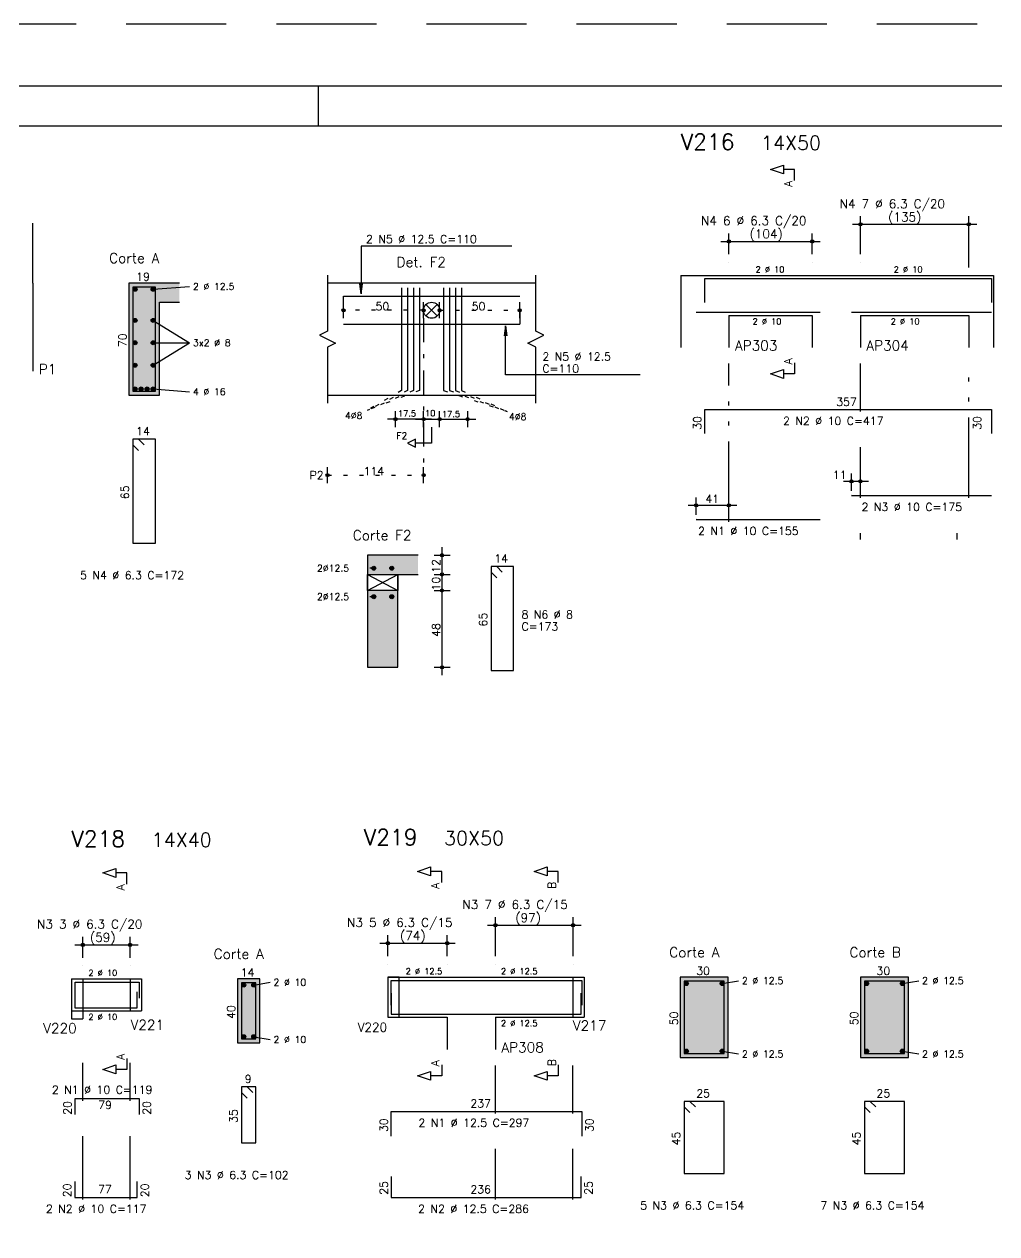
# Model space of a CAD drawing. Extents: x -1.9 to 86, y -1.2 to 61.3.
# Drawn here: x 39.75 to 64.04, y 31.08 to 61.31 of the extents above; entities that cross this region are included whole.
import ezdxf

# ---------------------------------------------------------------- set-up
doc = ezdxf.new("R2010")
doc.units = 0
doc.header["$MEASUREMENT"] = 0
for name, pattern in [('ESTILO_TQS_0002', [0.4, 0.1, -0.3]), ('ESTILO_TQS_0003', [1.25, 0.6, -0.3, 0.05, -0.3]), ('ESTILO_TQS_0004', [3.3, 2, -0.4, 0.05, -0.4, 0.05, -0.4]), ('HIDDEN', [0.375, 0.25, -0.125])]:
    doc.linetypes.add(name, pattern=pattern)
doc.layers.get('0').update_dxf_attribs({"linetype": 'CONTINUOUS'})
doc.layers.get('Defpoints').update_dxf_attribs({"linetype": 'CONTINUOUS'})
for name, color, linetype in [('ARQ_FOLHA', 7, 'CONTINUOUS'), ('PENA_01', 1, 'CONTINUOUS'), ('PENA_02', 2, 'CONTINUOUS'), ('PENA_03', 3, 'CONTINUOUS'), ('PENA_04', 4, 'CONTINUOUS'), ('PENA_05', 5, 'CONTINUOUS'), ('PENA_06', 6, 'CONTINUOUS'), ('PENA_10', 253, 'CONTINUOUS')]:
    doc.layers.add(name, color=color, linetype=linetype)
doc.styles.get("Standard").update_dxf_attribs({"font": 'ROMANS.SHX'})

# ---------------------------------------------------------------- blocks, each defined once
blk = doc.blocks.new('FOLHA A1 - 841 X 594')
at = {"layer": 'ARQ_FOLHA', "color": 1}
blk.add_line((-370, 584), (-370, 594), dxfattribs=at)
for points in [[(-841, 0), (0, 0), (0, 594), (-841, 594)], [(-816, 10), (-10, 10), (-10, 584), (-816, 584)]]:
    blk.add_lwpolyline(points, close=True, dxfattribs=at)
at = {"layer": 'Defpoints', "color": 8, "linetype": 'HIDDEN', "ltscale": 100}
blk.add_lwpolyline([(-860.5, 609.5), (-860.5, -15.5), (19.5, -15.5), (19.5, 609.5)], close=True, dxfattribs=at)
blk = doc.blocks.new('*U23')
blk.add_blockref('FOLHA A1 - 841 X 594', (0, 0))

msp = doc.modelspace()

# ---------------------------------------------------------------- linework, layer by layer
at = {"layer": 'PENA_01', "linetype": 'Continuous'}
for p, q in [((60.435, 56.305), (63.543, 56.305)), ((60.635, 55.558), (60.635, 56.505)), ((63.343, 55.228), (63.343, 56.505)), ((57.353, 55.558), (57.353, 56.078)), ((59.433, 55.558), (59.433, 56.078)), ((57.153, 55.878), (59.633, 55.878)), ((42.973, 54.682), (43.883, 54.752)), ((42.973, 53.904), (43.883, 53.345)), ((42.973, 52.785), (43.883, 53.345)), ((42.973, 53.345), (43.883, 53.345)), ((42.973, 52.192), (43.883, 52.122)), ((60.835, 49.883), (60.215, 49.883)), ((57.553, 49.283), (56.333, 49.283)), ((51.52, 38.022), (51.52, 38.991)), ((53.46, 38.022), (53.46, 38.991)), ((51.32, 38.791), (53.66, 38.791)), ((41.217, 37.982), (41.217, 38.502)), ((42.397, 37.982), (42.397, 38.502)), ((48.838, 38.022), (48.838, 38.542)), ((50.318, 38.022), (50.318, 38.542)), ((41.017, 38.302), (42.597, 38.302)), ((48.638, 38.342), (50.518, 38.342)), ((53.458, 37.492), (53.458, 36.492)), ((53.458, 37.492), (53.738, 37.492)), ((40.933, 37.452), (41.217, 37.452)), ((41.217, 37.452), (41.217, 36.652)), ((42.399, 37.452), (42.399, 36.652)), ((42.399, 37.452), (42.679, 37.452)), ((45.484, 37.297), (45.894, 37.367)), ((57.183, 37.337), (57.593, 37.407)), ((61.683, 37.337), (62.093, 37.407)), ((40.933, 36.652), (41.217, 36.652)), ((42.399, 36.652), (42.679, 36.652)), ((53.458, 36.492), (53.738, 36.492)), ((45.484, 36.007), (45.894, 35.937)), ((57.183, 35.647), (57.593, 35.577)), ((61.683, 35.647), (62.093, 35.577))]:
    msp.add_line(p, q, dxfattribs=at)
at = {"layer": 'PENA_01', "linetype": 'ESTILO_TQS_0003'}
for p, q in [((47.728, 54.157), (47.728, 54.507)), ((52.128, 54.157), (52.128, 53.807)), ((49.728, 53.957), (49.728, 50.037))]:
    msp.add_line(p, q, dxfattribs=at)
at = {"layer": 'PENA_01', "linetype": 'ESTILO_TQS_0002'}
for p, q in [((49.728, 54.157), (47.728, 54.157)), ((50.128, 54.157), (52.128, 54.157)), ((49.628, 52.153), (48.315, 51.654)), ((49.478, 52.153), (48.315, 51.654)), ((49.328, 52.153), (48.315, 51.654)), ((49.178, 52.153), (48.315, 51.654)), ((50.228, 52.153), (51.817, 51.627)), ((50.378, 52.153), (51.817, 51.627)), ((50.528, 52.153), (51.817, 51.627)), ((50.678, 52.153), (51.817, 51.627)), ((47.328, 50.037), (49.728, 50.037)), ((48.484, 47.713), (48.128, 47.713)), ((48.484, 47.001), (48.128, 47.001))]:
    msp.add_line(p, q, dxfattribs=at)
at = {"layer": 'PENA_01', "linetype": 'ESTILO_TQS_0004'}
for p, q in [((57.353, 48.875), (57.353, 52.828)), ((60.635, 51.625), (60.635, 52.828)), ((63.343, 49.475), (63.343, 52.828)), ((60.635, 49.475), (60.635, 50.741)), ((60.635, 48.428), (60.635, 48.591)), ((63.053, 48.428), (63.053, 48.591)), ((41.217, 34.409), (41.217, 35.352)), ((42.399, 34.409), (42.399, 35.352)), ((51.52, 34.089), (51.52, 35.292)), ((53.458, 34.089), (53.458, 35.292)), ((41.217, 31.939), (41.217, 33.525)), ((42.399, 31.939), (42.399, 33.525)), ((51.52, 31.939), (51.52, 33.205)), ((53.458, 31.939), (53.458, 33.205))]:
    msp.add_line(p, q, dxfattribs=at)
at = {"layer": 'PENA_01', "linetype": 'Continuous'}
msp.add_lwpolyline([(48.838, 37.492), (48.838, 36.492), (49.118, 36.492), (49.118, 37.492), (48.838, 37.492)], dxfattribs=at)
at = {"layer": 'PENA_02', "linetype": 'Continuous'}
for centre, radius in [((60.635, 56.305), 0.0416), ((60.635, 56.305), 0.0208), ((63.343, 56.305), 0.0416), ((63.343, 56.305), 0.0208), ((57.353, 55.878), 0.0416), ((59.433, 55.878), 0.0416), ((57.353, 55.878), 0.0208), ((59.433, 55.878), 0.0208), ((60.415, 49.883), 0.04), ((60.415, 49.883), 0.02), ((60.635, 49.883), 0.04), ((60.635, 49.883), 0.02), ((56.533, 49.283), 0.04), ((56.533, 49.283), 0.02), ((57.353, 49.283), 0.04), ((57.353, 49.283), 0.02), ((51.52, 38.791), 0.0416), ((51.52, 38.791), 0.0208), ((53.46, 38.791), 0.0416), ((53.46, 38.791), 0.0208), ((48.838, 38.342), 0.0416), ((50.318, 38.342), 0.0416), ((41.217, 38.302), 0.0416), ((41.217, 38.302), 0.0208), ((42.397, 38.302), 0.0416), ((42.397, 38.302), 0.0208), ((48.838, 38.342), 0.0208), ((50.318, 38.342), 0.0208)]:
    msp.add_circle(centre, radius, dxfattribs=at)
at = {"layer": 'PENA_03', "linetype": 'Continuous'}
for p, q in [((39.968, 54.837), (39.968, 56.337)), ((57.353, 55.358), (57.353, 55.358)), ((59.433, 55.358), (59.433, 55.358)), ((60.635, 55.358), (60.635, 55.358)), ((47.328, 55.037), (47.328, 53.637)), ((52.528, 53.637), (52.528, 55.037)), ((56.153, 55.028), (56.153, 54.028)), ((56.153, 55.028), (57.353, 55.028)), ((57.353, 55.028), (59.435, 55.028)), ((59.435, 55.028), (60.635, 55.028)), ((60.635, 55.028), (62.763, 55.028)), ((62.763, 55.028), (63.963, 55.028)), ((63.343, 55.028), (63.343, 55.028)), ((63.963, 55.028), (63.963, 54.028)), ((39.968, 54.837), (39.968, 53.437)), ((43.628, 54.837), (42.368, 54.837)), ((42.368, 54.837), (42.368, 52.037)), ((52.528, 54.837), (47.328, 54.837)), ((49.178, 54.721), (49.178, 52.153)), ((49.328, 54.721), (49.328, 52.153)), ((49.478, 54.721), (49.478, 52.153)), ((49.628, 54.721), (49.628, 52.153)), ((50.228, 54.721), (50.228, 52.153)), ((50.378, 54.721), (50.378, 52.153)), ((50.528, 54.721), (50.528, 52.153)), ((50.678, 54.721), (50.678, 52.153)), ((43.128, 52.037), (43.128, 54.357)), ((43.128, 54.357), (43.628, 54.357)), ((47.728, 53.957), (47.728, 54.357)), ((49.728, 53.957), (49.728, 54.357)), ((49.787, 54.298), (50.069, 54.015)), ((49.787, 54.015), (50.069, 54.298)), ((50.128, 53.957), (50.128, 54.357)), ((52.128, 53.957), (52.128, 54.357)), ((56.153, 54.028), (56.153, 53.228)), ((57.353, 54.028), (59.435, 54.028)), ((57.353, 54.028), (57.353, 53.228)), ((59.435, 54.028), (59.435, 53.228)), ((60.635, 54.028), (63.343, 54.028)), ((60.635, 54.028), (60.635, 53.228)), ((63.343, 54.028), (63.343, 53.228)), ((63.963, 54.028), (63.963, 53.228)), ((47.328, 53.637), (47.128, 53.537)), ((47.128, 53.537), (47.528, 53.337)), ((52.328, 53.337), (52.728, 53.537)), ((52.728, 53.537), (52.528, 53.637)), ((39.968, 53.437), (39.968, 52.637)), ((47.528, 53.337), (47.328, 53.237)), ((47.328, 53.237), (47.328, 51.837)), ((52.528, 53.237), (52.328, 53.337)), ((52.528, 51.837), (52.528, 53.237)), ((42.368, 52.037), (43.128, 52.037)), ((47.328, 52.037), (52.528, 52.037)), ((49.928, 51.437), (48.828, 51.437)), ((49.028, 51.237), (49.028, 51.637)), ((49.528, 51.437), (50.328, 51.437)), ((49.728, 51.237), (49.728, 51.637)), ((49.728, 51.237), (49.728, 51.637)), ((49.928, 51.437), (51.028, 51.437)), ((50.128, 51.237), (50.128, 51.637)), ((50.128, 51.237), (50.128, 51.637)), ((50.828, 51.237), (50.828, 51.637)), ((49.928, 51.237), (49.928, 50.837)), ((49.528, 50.937), (49.328, 50.837)), ((49.328, 50.837), (49.528, 50.737)), ((49.528, 50.837), (49.528, 50.937)), ((49.928, 50.837), (49.528, 50.837)), ((49.528, 50.737), (49.528, 50.837)), ((47.328, 49.837), (47.328, 50.237)), ((49.728, 49.837), (49.728, 50.237)), ((60.415, 49.643), (60.415, 50.083)), ((60.635, 49.643), (60.635, 50.083)), ((56.533, 49.043), (56.533, 49.483)), ((57.353, 49.043), (57.353, 49.483)), ((60.415, 49.543), (60.415, 49.543)), ((60.635, 49.543), (60.635, 49.543)), ((56.533, 48.943), (56.533, 48.943)), ((57.353, 48.943), (57.353, 48.943)), ((50.188, 45.037), (50.188, 48.237)), ((48.708, 48.037), (48.328, 48.037)), ((48.328, 48.037), (48.328, 45.237)), ((49.588, 48.037), (48.708, 48.037)), ((49.988, 48.037), (50.388, 48.037)), ((48.328, 47.557), (49.088, 47.557)), ((48.328, 47.157), (48.328, 47.557)), ((48.328, 47.157), (49.088, 47.557)), ((48.328, 47.557), (49.088, 47.157)), ((49.088, 45.237), (49.088, 47.557)), ((49.088, 47.557), (49.588, 47.557)), ((49.088, 47.557), (49.088, 47.157)), ((49.988, 47.557), (50.388, 47.557)), ((49.088, 47.157), (48.328, 47.157)), ((49.988, 47.157), (50.388, 47.157)), ((48.328, 45.237), (48.708, 45.237)), ((48.708, 45.237), (49.088, 45.237)), ((49.988, 45.237), (50.388, 45.237)), ((41.217, 37.782), (41.217, 37.782)), ((42.397, 37.782), (42.397, 37.782)), ((48.838, 37.822), (48.838, 37.822)), ((50.318, 37.822), (50.318, 37.822)), ((51.52, 37.822), (51.52, 37.822)), ((53.46, 37.822), (53.46, 37.822)), ((48.838, 37.492), (48.838, 36.492)), ((48.838, 37.492), (50.32, 37.492)), ((50.32, 37.492), (51.52, 37.492)), ((51.52, 37.492), (53.458, 37.492)), ((53.458, 37.492), (53.458, 36.492)), ((53.458, 37.492), (53.458, 36.492)), ((53.458, 37.492), (53.738, 37.492)), ((53.738, 37.492), (53.738, 36.492)), ((53.738, 37.492), (53.738, 36.492)), ((57.338, 37.492), (56.138, 37.492)), ((56.138, 37.492), (56.138, 35.492)), ((57.338, 35.492), (57.338, 37.492)), ((61.838, 37.492), (60.638, 37.492)), ((60.638, 37.492), (60.638, 35.492)), ((61.838, 35.492), (61.838, 37.492)), ((40.933, 37.452), (40.933, 36.652)), ((40.933, 37.452), (40.933, 36.452)), ((40.933, 37.452), (40.933, 36.652)), ((40.933, 37.452), (41.217, 37.452)), ((41.217, 37.452), (42.399, 37.452)), ((41.217, 37.452), (41.217, 36.452)), ((42.399, 37.452), (42.399, 36.652)), ((42.399, 37.452), (42.399, 36.652)), ((42.399, 37.452), (42.679, 37.452)), ((42.679, 37.452), (42.679, 36.652)), ((42.679, 37.452), (42.679, 36.652)), ((45.639, 37.452), (45.079, 37.452)), ((45.079, 37.452), (45.079, 35.852)), ((45.639, 35.852), (45.639, 37.452)), ((41.217, 36.652), (42.399, 36.652)), ((42.399, 36.652), (42.679, 36.652)), ((40.933, 36.452), (41.217, 36.452)), ((48.838, 36.492), (50.32, 36.492)), ((50.32, 36.492), (50.32, 35.692)), ((51.52, 36.492), (53.458, 36.492)), ((51.52, 36.492), (51.52, 35.692)), ((53.458, 36.492), (53.738, 36.492)), ((45.079, 35.852), (45.639, 35.852)), ((56.138, 35.492), (57.338, 35.492)), ((60.638, 35.492), (61.838, 35.492))]:
    msp.add_line(p, q, dxfattribs=at)
for points in [[(58.994, 57.398), (58.994, 57.675), (58.717, 57.675), (58.717, 57.564), (58.394, 57.675), (58.717, 57.786), (58.717, 57.675)], [(51.93, 55.763), (48.167, 55.763), (48.167, 54.569), (48.135, 54.817), (48.167, 54.569), (48.2, 54.817)], [(55.135, 52.548), (51.775, 52.548), (51.775, 53.768), (51.808, 53.52), (51.775, 53.768), (51.742, 53.52)], [(58.994, 52.843), (58.994, 52.566), (58.717, 52.566), (58.717, 52.455), (58.394, 52.566), (58.717, 52.677), (58.717, 52.566)], [(42.319, 39.822), (42.319, 40.099), (42.042, 40.099), (42.042, 39.988), (41.719, 40.099), (42.042, 40.209), (42.042, 40.099)], [(50.179, 39.862), (50.179, 40.139), (49.902, 40.139), (49.902, 40.028), (49.579, 40.139), (49.902, 40.249), (49.902, 40.139)], [(53.089, 39.862), (53.089, 40.139), (52.812, 40.139), (52.812, 40.028), (52.489, 40.139), (52.812, 40.249), (52.812, 40.139)], [(42.319, 35.467), (42.319, 35.19), (42.042, 35.19), (42.042, 35.079), (41.719, 35.19), (42.042, 35.301), (42.042, 35.19)], [(50.179, 35.307), (50.179, 35.03), (49.902, 35.03), (49.902, 34.919), (49.579, 35.03), (49.902, 35.141), (49.902, 35.03)], [(53.089, 35.307), (53.089, 35.03), (52.812, 35.03), (52.812, 34.919), (52.489, 35.03), (52.812, 35.141), (52.812, 35.03)]]:
    msp.add_lwpolyline(points, dxfattribs=at)
for centre, radius in [((42.523, 54.682), 0.05), ((42.973, 54.682), 0.05), ((47.728, 54.157), 0.04), ((47.728, 54.157), 0.02), ((49.728, 54.157), 0.04), ((49.728, 54.157), 0.02), ((49.928, 54.157), 0.2), ((50.128, 54.157), 0.04), ((50.128, 54.157), 0.02), ((52.128, 54.157), 0.04), ((52.128, 54.157), 0.02), ((42.523, 53.904), 0.05), ((42.973, 53.904), 0.05), ((42.523, 53.345), 0.05), ((42.973, 53.345), 0.05), ((42.523, 52.785), 0.05), ((42.973, 52.785), 0.05), ((42.523, 52.192), 0.05), ((42.673, 52.192), 0.05), ((42.823, 52.192), 0.05), ((42.973, 52.192), 0.05), ((49.028, 51.437), 0.04), ((49.028, 51.437), 0.02), ((49.728, 51.437), 0.04), ((49.728, 51.437), 0.04), ((49.728, 51.437), 0.02), ((49.728, 51.437), 0.02), ((50.128, 51.437), 0.04), ((50.128, 51.437), 0.04), ((50.128, 51.437), 0.02), ((50.128, 51.437), 0.02), ((50.828, 51.437), 0.04), ((50.828, 51.437), 0.02), ((47.328, 50.037), 0.04), ((47.328, 50.037), 0.02), ((49.728, 50.037), 0.04), ((49.728, 50.037), 0.02), ((50.188, 48.037), 0.04), ((50.188, 48.037), 0.02), ((48.484, 47.713), 0.05), ((48.932, 47.713), 0.05), ((50.188, 47.557), 0.04), ((50.188, 47.557), 0.02), ((50.188, 47.157), 0.04), ((50.188, 47.157), 0.02), ((48.484, 47.001), 0.05), ((48.932, 47.001), 0.05), ((50.188, 45.237), 0.04), ((50.188, 45.237), 0.02), ((45.234, 37.297), 0.05), ((45.484, 37.297), 0.05), ((56.293, 37.337), 0.05), ((57.183, 37.337), 0.05), ((60.793, 37.337), 0.05), ((61.683, 37.337), 0.05), ((45.234, 36.007), 0.05), ((45.484, 36.007), 0.05), ((56.293, 35.647), 0.05), ((57.183, 35.647), 0.05), ((60.793, 35.647), 0.05), ((61.683, 35.647), 0.05)]:
    msp.add_circle(centre, radius, dxfattribs=at)
for points in [[(42.573, 54.682), (42.498, 54.725), (42.476, 54.699)], [(42.573, 54.682), (42.532, 54.731), (42.498, 54.725)], [(42.573, 54.682), (42.561, 54.714), (42.532, 54.731)], [(43.023, 54.682), (42.948, 54.725), (42.926, 54.699)], [(43.023, 54.682), (42.982, 54.731), (42.948, 54.725)], [(43.023, 54.682), (43.011, 54.714), (42.982, 54.731)], [(42.573, 54.682), (42.476, 54.699), (42.476, 54.665)], [(42.573, 54.682), (42.476, 54.665), (42.498, 54.638)], [(42.573, 54.682), (42.498, 54.638), (42.532, 54.633)], [(42.573, 54.682), (42.532, 54.633), (42.561, 54.65)], [(42.573, 54.682), (42.561, 54.65), (42.573, 54.682)], [(43.023, 54.682), (42.926, 54.699), (42.926, 54.665)], [(43.023, 54.682), (42.926, 54.665), (42.948, 54.638)], [(43.023, 54.682), (42.948, 54.638), (42.982, 54.633)], [(43.023, 54.682), (42.982, 54.633), (43.011, 54.65)], [(43.023, 54.682), (43.011, 54.65), (43.023, 54.682)], [(42.573, 53.904), (42.498, 53.947), (42.476, 53.921)], [(42.573, 53.904), (42.476, 53.921), (42.476, 53.887)], [(42.573, 53.904), (42.476, 53.887), (42.498, 53.861)], [(42.573, 53.904), (42.532, 53.953), (42.498, 53.947)], [(42.573, 53.904), (42.498, 53.861), (42.532, 53.855)], [(42.573, 53.904), (42.561, 53.936), (42.532, 53.953)], [(42.573, 53.904), (42.532, 53.855), (42.561, 53.872)], [(42.573, 53.904), (42.561, 53.872), (42.573, 53.904)], [(43.023, 53.904), (42.948, 53.947), (42.926, 53.921)], [(43.023, 53.904), (42.926, 53.921), (42.926, 53.887)], [(43.023, 53.904), (42.926, 53.887), (42.948, 53.861)], [(43.023, 53.904), (42.982, 53.953), (42.948, 53.947)], [(43.023, 53.904), (42.948, 53.861), (42.982, 53.855)], [(43.023, 53.904), (43.011, 53.936), (42.982, 53.953)], [(43.023, 53.904), (42.982, 53.855), (43.011, 53.872)], [(43.023, 53.904), (43.011, 53.872), (43.023, 53.904)], [(42.573, 53.345), (42.498, 53.388), (42.476, 53.362)], [(42.573, 53.345), (42.476, 53.362), (42.476, 53.328)], [(42.573, 53.345), (42.476, 53.328), (42.498, 53.301)], [(42.573, 53.345), (42.532, 53.394), (42.498, 53.388)], [(42.573, 53.345), (42.498, 53.301), (42.532, 53.296)], [(42.573, 53.345), (42.561, 53.377), (42.532, 53.394)], [(42.573, 53.345), (42.532, 53.296), (42.561, 53.313)], [(42.573, 53.345), (42.561, 53.313), (42.573, 53.345)], [(43.023, 53.345), (42.948, 53.388), (42.926, 53.362)], [(43.023, 53.345), (42.926, 53.362), (42.926, 53.328)], [(43.023, 53.345), (42.926, 53.328), (42.948, 53.301)], [(43.023, 53.345), (42.982, 53.394), (42.948, 53.388)], [(43.023, 53.345), (42.948, 53.301), (42.982, 53.296)], [(43.023, 53.345), (43.011, 53.377), (42.982, 53.394)], [(43.023, 53.345), (42.982, 53.296), (43.011, 53.313)], [(43.023, 53.345), (43.011, 53.313), (43.023, 53.345)], [(42.573, 52.785), (42.498, 52.829), (42.476, 52.802)], [(42.573, 52.785), (42.476, 52.802), (42.476, 52.768)], [(42.573, 52.785), (42.476, 52.768), (42.498, 52.742)], [(42.573, 52.785), (42.532, 52.835), (42.498, 52.829)], [(42.573, 52.785), (42.498, 52.742), (42.532, 52.736)], [(42.573, 52.785), (42.561, 52.818), (42.532, 52.835)], [(42.573, 52.785), (42.532, 52.736), (42.561, 52.753)], [(42.573, 52.785), (42.561, 52.753), (42.573, 52.785)], [(43.023, 52.785), (42.948, 52.829), (42.926, 52.802)], [(43.023, 52.785), (42.926, 52.802), (42.926, 52.768)], [(43.023, 52.785), (42.926, 52.768), (42.948, 52.742)], [(43.023, 52.785), (42.982, 52.835), (42.948, 52.829)], [(43.023, 52.785), (42.948, 52.742), (42.982, 52.736)], [(43.023, 52.785), (43.011, 52.818), (42.982, 52.835)], [(43.023, 52.785), (42.982, 52.736), (43.011, 52.753)], [(43.023, 52.785), (43.011, 52.753), (43.023, 52.785)], [(42.573, 52.192), (42.498, 52.235), (42.476, 52.209)], [(42.573, 52.192), (42.476, 52.209), (42.476, 52.175)], [(42.573, 52.192), (42.476, 52.175), (42.498, 52.148)], [(42.573, 52.192), (42.532, 52.241), (42.498, 52.235)], [(42.573, 52.192), (42.498, 52.148), (42.532, 52.143)], [(42.573, 52.192), (42.561, 52.224), (42.532, 52.241)], [(42.573, 52.192), (42.532, 52.143), (42.561, 52.16)], [(42.573, 52.192), (42.561, 52.16), (42.573, 52.192)], [(42.723, 52.192), (42.648, 52.235), (42.626, 52.209)], [(42.723, 52.192), (42.626, 52.209), (42.626, 52.175)], [(42.723, 52.192), (42.626, 52.175), (42.648, 52.148)], [(42.723, 52.192), (42.682, 52.241), (42.648, 52.235)], [(42.723, 52.192), (42.648, 52.148), (42.682, 52.143)], [(42.723, 52.192), (42.711, 52.224), (42.682, 52.241)], [(42.723, 52.192), (42.682, 52.143), (42.711, 52.16)], [(42.723, 52.192), (42.711, 52.16), (42.723, 52.192)], [(42.873, 52.192), (42.798, 52.235), (42.776, 52.209)], [(42.873, 52.192), (42.776, 52.209), (42.776, 52.175)], [(42.873, 52.192), (42.776, 52.175), (42.798, 52.148)], [(42.873, 52.192), (42.832, 52.241), (42.798, 52.235)], [(42.873, 52.192), (42.798, 52.148), (42.832, 52.143)], [(42.873, 52.192), (42.861, 52.224), (42.832, 52.241)], [(42.873, 52.192), (42.832, 52.143), (42.861, 52.16)], [(42.873, 52.192), (42.861, 52.16), (42.873, 52.192)], [(43.023, 52.192), (42.948, 52.235), (42.926, 52.209)], [(43.023, 52.192), (42.926, 52.209), (42.926, 52.175)], [(43.023, 52.192), (42.926, 52.175), (42.948, 52.148)], [(43.023, 52.192), (42.982, 52.241), (42.948, 52.235)], [(43.023, 52.192), (42.948, 52.148), (42.982, 52.143)], [(43.023, 52.192), (43.011, 52.224), (42.982, 52.241)], [(43.023, 52.192), (42.982, 52.143), (43.011, 52.16)], [(43.023, 52.192), (43.011, 52.16), (43.023, 52.192)], [(48.534, 47.713), (48.459, 47.756), (48.437, 47.73)], [(48.534, 47.713), (48.493, 47.762), (48.459, 47.756)], [(48.534, 47.713), (48.522, 47.745), (48.493, 47.762)], [(48.982, 47.713), (48.907, 47.756), (48.885, 47.73)], [(48.982, 47.713), (48.941, 47.762), (48.907, 47.756)], [(48.982, 47.713), (48.97, 47.745), (48.941, 47.762)], [(48.534, 47.713), (48.437, 47.73), (48.437, 47.696)], [(48.534, 47.713), (48.437, 47.696), (48.459, 47.669)], [(48.534, 47.713), (48.459, 47.669), (48.493, 47.664)], [(48.534, 47.713), (48.493, 47.664), (48.522, 47.681)], [(48.534, 47.713), (48.522, 47.681), (48.534, 47.713)], [(48.982, 47.713), (48.885, 47.73), (48.885, 47.696)], [(48.982, 47.713), (48.885, 47.696), (48.907, 47.669)], [(48.982, 47.713), (48.907, 47.669), (48.941, 47.664)], [(48.982, 47.713), (48.941, 47.664), (48.97, 47.681)], [(48.982, 47.713), (48.97, 47.681), (48.982, 47.713)], [(48.534, 47.001), (48.459, 47.044), (48.437, 47.018)], [(48.534, 47.001), (48.437, 47.018), (48.437, 46.984)], [(48.534, 47.001), (48.437, 46.984), (48.459, 46.957)], [(48.534, 47.001), (48.493, 47.05), (48.459, 47.044)], [(48.534, 47.001), (48.459, 46.957), (48.493, 46.952)], [(48.534, 47.001), (48.522, 47.033), (48.493, 47.05)], [(48.534, 47.001), (48.493, 46.952), (48.522, 46.969)], [(48.534, 47.001), (48.522, 46.969), (48.534, 47.001)], [(48.982, 47.001), (48.907, 47.044), (48.885, 47.018)], [(48.982, 47.001), (48.885, 47.018), (48.885, 46.984)], [(48.982, 47.001), (48.885, 46.984), (48.907, 46.957)], [(48.982, 47.001), (48.941, 47.05), (48.907, 47.044)], [(48.982, 47.001), (48.907, 46.957), (48.941, 46.952)], [(48.982, 47.001), (48.97, 47.033), (48.941, 47.05)], [(48.982, 47.001), (48.941, 46.952), (48.97, 46.969)], [(48.982, 47.001), (48.97, 46.969), (48.982, 47.001)], [(45.284, 37.297), (45.209, 37.34), (45.187, 37.314)], [(45.284, 37.297), (45.187, 37.314), (45.187, 37.28)], [(45.284, 37.297), (45.187, 37.28), (45.209, 37.253)], [(45.284, 37.297), (45.242, 37.346), (45.209, 37.34)], [(45.284, 37.297), (45.209, 37.253), (45.242, 37.248)], [(45.284, 37.297), (45.272, 37.329), (45.242, 37.346)], [(45.284, 37.297), (45.242, 37.248), (45.272, 37.265)], [(45.284, 37.297), (45.272, 37.265), (45.284, 37.297)], [(45.534, 37.297), (45.459, 37.34), (45.437, 37.314)], [(45.534, 37.297), (45.437, 37.314), (45.437, 37.28)], [(45.534, 37.297), (45.437, 37.28), (45.459, 37.253)], [(45.534, 37.297), (45.492, 37.346), (45.459, 37.34)], [(45.534, 37.297), (45.459, 37.253), (45.492, 37.248)], [(45.534, 37.297), (45.522, 37.329), (45.492, 37.346)], [(45.534, 37.297), (45.492, 37.248), (45.522, 37.265)], [(45.534, 37.297), (45.522, 37.265), (45.534, 37.297)], [(56.343, 37.337), (56.268, 37.38), (56.246, 37.354)], [(56.343, 37.337), (56.246, 37.354), (56.246, 37.32)], [(56.343, 37.337), (56.246, 37.32), (56.268, 37.293)], [(56.343, 37.337), (56.302, 37.386), (56.268, 37.38)], [(56.343, 37.337), (56.268, 37.293), (56.302, 37.288)], [(56.343, 37.337), (56.331, 37.369), (56.302, 37.386)], [(56.343, 37.337), (56.302, 37.288), (56.331, 37.305)], [(56.343, 37.337), (56.331, 37.305), (56.343, 37.337)], [(57.233, 37.337), (57.158, 37.38), (57.136, 37.354)], [(57.233, 37.337), (57.136, 37.354), (57.136, 37.32)], [(57.233, 37.337), (57.136, 37.32), (57.158, 37.293)], [(57.233, 37.337), (57.192, 37.386), (57.158, 37.38)], [(57.233, 37.337), (57.158, 37.293), (57.192, 37.288)], [(57.233, 37.337), (57.221, 37.369), (57.192, 37.386)], [(57.233, 37.337), (57.192, 37.288), (57.221, 37.305)], [(57.233, 37.337), (57.221, 37.305), (57.233, 37.337)], [(60.843, 37.337), (60.768, 37.38), (60.746, 37.354)], [(60.843, 37.337), (60.746, 37.354), (60.746, 37.32)], [(60.843, 37.337), (60.746, 37.32), (60.768, 37.293)], [(60.843, 37.337), (60.802, 37.386), (60.768, 37.38)], [(60.843, 37.337), (60.768, 37.293), (60.802, 37.288)], [(60.843, 37.337), (60.831, 37.369), (60.802, 37.386)], [(60.843, 37.337), (60.802, 37.288), (60.831, 37.305)], [(60.843, 37.337), (60.831, 37.305), (60.843, 37.337)], [(61.733, 37.337), (61.658, 37.38), (61.636, 37.354)], [(61.733, 37.337), (61.636, 37.354), (61.636, 37.32)], [(61.733, 37.337), (61.636, 37.32), (61.658, 37.293)], [(61.733, 37.337), (61.692, 37.386), (61.658, 37.38)], [(61.733, 37.337), (61.658, 37.293), (61.692, 37.288)], [(61.733, 37.337), (61.721, 37.369), (61.692, 37.386)], [(61.733, 37.337), (61.692, 37.288), (61.721, 37.305)], [(61.733, 37.337), (61.721, 37.305), (61.733, 37.337)], [(45.284, 36.007), (45.209, 36.05), (45.187, 36.024)], [(45.284, 36.007), (45.187, 36.024), (45.187, 35.99)], [(45.284, 36.007), (45.187, 35.99), (45.209, 35.963)], [(45.284, 36.007), (45.242, 36.056), (45.209, 36.05)], [(45.284, 36.007), (45.209, 35.963), (45.242, 35.958)], [(45.284, 36.007), (45.272, 36.039), (45.242, 36.056)], [(45.284, 36.007), (45.242, 35.958), (45.272, 35.975)], [(45.284, 36.007), (45.272, 35.975), (45.284, 36.007)], [(45.534, 36.007), (45.459, 36.05), (45.437, 36.024)], [(45.534, 36.007), (45.437, 36.024), (45.437, 35.99)], [(45.534, 36.007), (45.437, 35.99), (45.459, 35.963)], [(45.534, 36.007), (45.492, 36.056), (45.459, 36.05)], [(45.534, 36.007), (45.459, 35.963), (45.492, 35.958)], [(45.534, 36.007), (45.522, 36.039), (45.492, 36.056)], [(45.534, 36.007), (45.492, 35.958), (45.522, 35.975)], [(45.534, 36.007), (45.522, 35.975), (45.534, 36.007)], [(56.343, 35.647), (56.268, 35.69), (56.246, 35.664)], [(56.343, 35.647), (56.246, 35.664), (56.246, 35.63)], [(56.343, 35.647), (56.302, 35.696), (56.268, 35.69)], [(56.343, 35.647), (56.331, 35.679), (56.302, 35.696)], [(57.233, 35.647), (57.158, 35.69), (57.136, 35.664)], [(57.233, 35.647), (57.136, 35.664), (57.136, 35.63)], [(57.233, 35.647), (57.192, 35.696), (57.158, 35.69)], [(57.233, 35.647), (57.221, 35.679), (57.192, 35.696)], [(60.843, 35.647), (60.768, 35.69), (60.746, 35.664)], [(60.843, 35.647), (60.746, 35.664), (60.746, 35.63)], [(60.843, 35.647), (60.802, 35.696), (60.768, 35.69)], [(60.843, 35.647), (60.831, 35.679), (60.802, 35.696)], [(61.733, 35.647), (61.658, 35.69), (61.636, 35.664)], [(61.733, 35.647), (61.636, 35.664), (61.636, 35.63)], [(61.733, 35.647), (61.692, 35.696), (61.658, 35.69)], [(61.733, 35.647), (61.721, 35.679), (61.692, 35.696)], [(56.343, 35.647), (56.246, 35.63), (56.268, 35.603)], [(56.343, 35.647), (56.268, 35.603), (56.302, 35.598)], [(56.343, 35.647), (56.302, 35.598), (56.331, 35.615)], [(56.343, 35.647), (56.331, 35.615), (56.343, 35.647)], [(57.233, 35.647), (57.136, 35.63), (57.158, 35.603)], [(57.233, 35.647), (57.158, 35.603), (57.192, 35.598)], [(57.233, 35.647), (57.192, 35.598), (57.221, 35.615)], [(57.233, 35.647), (57.221, 35.615), (57.233, 35.647)], [(60.843, 35.647), (60.746, 35.63), (60.768, 35.603)], [(60.843, 35.647), (60.768, 35.603), (60.802, 35.598)], [(60.843, 35.647), (60.802, 35.598), (60.831, 35.615)], [(60.843, 35.647), (60.831, 35.615), (60.843, 35.647)], [(61.733, 35.647), (61.636, 35.63), (61.658, 35.603)], [(61.733, 35.647), (61.658, 35.603), (61.692, 35.598)], [(61.733, 35.647), (61.692, 35.598), (61.721, 35.615)], [(61.733, 35.647), (61.721, 35.615), (61.733, 35.647)]]:
    msp.add_solid(points, dxfattribs=at)
at = {"layer": 'PENA_04', "linetype": 'Continuous'}
for p, q in [((56.753, 54.348), (56.753, 54.948)), ((56.753, 54.948), (63.913, 54.948)), ((63.913, 54.948), (63.913, 54.348)), ((56.533, 54.108), (59.633, 54.108)), ((60.415, 54.108), (63.913, 54.108)), ((41.023, 36.972), (41.023, 37.372)), ((41.023, 37.372), (42.623, 37.372)), ((42.623, 37.372), (42.623, 36.972)), ((48.92, 36.792), (48.92, 37.412)), ((48.92, 37.412), (53.68, 37.412)), ((53.68, 37.412), (53.68, 36.792)), ((41.015, 37.132), (41.015, 36.732)), ((42.575, 36.732), (42.575, 37.132)), ((48.92, 37.092), (48.92, 36.572)), ((53.66, 36.572), (53.66, 37.092)), ((41.015, 36.732), (42.575, 36.732)), ((48.92, 36.572), (53.66, 36.572))]:
    msp.add_line(p, q, dxfattribs=at)
for points in [[(42.468, 54.737), (42.468, 52.137), (43.028, 52.137), (43.028, 54.737), (42.468, 54.737)], [(45.179, 37.352), (45.179, 35.952), (45.539, 35.952), (45.539, 37.352), (45.179, 37.352)], [(56.238, 37.392), (56.238, 35.592), (57.238, 35.592), (57.238, 37.392), (56.238, 37.392)], [(60.738, 37.392), (60.738, 35.592), (61.738, 35.592), (61.738, 37.392), (60.738, 37.392)]]:
    msp.add_lwpolyline(points, dxfattribs=at)
at = {"layer": 'PENA_05', "linetype": 'Continuous'}
for p, q in [((47.728, 54.507), (52.128, 54.507)), ((47.728, 53.807), (52.128, 53.807)), ((56.753, 51.078), (56.753, 51.678)), ((56.753, 51.678), (63.913, 51.678)), ((63.913, 51.678), (63.913, 51.078)), ((42.608, 50.937), (42.468, 50.937)), ((42.468, 50.937), (42.468, 48.337)), ((43.028, 50.937), (42.468, 50.937)), ((42.468, 50.937), (42.468, 50.797)), ((42.468, 50.797), (42.608, 50.657)), ((42.748, 50.797), (42.608, 50.937)), ((43.028, 48.337), (43.028, 50.937)), ((60.415, 49.528), (63.913, 49.528)), ((56.533, 48.928), (59.633, 48.928)), ((42.468, 48.337), (43.028, 48.337)), ((51.553, 47.756), (51.413, 47.756)), ((51.413, 47.756), (51.413, 45.156)), ((51.973, 47.756), (51.413, 47.756)), ((51.413, 47.756), (51.413, 47.616)), ((51.693, 47.616), (51.553, 47.756)), ((51.973, 45.156), (51.973, 47.756)), ((51.413, 47.616), (51.553, 47.476)), ((51.413, 45.156), (51.973, 45.156)), ((41.023, 34.062), (41.023, 34.462)), ((41.023, 34.462), (42.623, 34.462)), ((42.623, 34.462), (42.623, 34.062)), ((45.319, 34.752), (45.179, 34.752)), ((45.179, 34.752), (45.179, 33.352)), ((45.539, 34.752), (45.179, 34.752)), ((45.179, 34.752), (45.179, 34.612)), ((45.179, 34.612), (45.319, 34.472)), ((45.459, 34.612), (45.319, 34.752)), ((45.539, 33.352), (45.539, 34.752)), ((56.378, 34.392), (56.238, 34.392)), ((56.238, 34.392), (56.238, 32.592)), ((57.238, 34.392), (56.238, 34.392)), ((56.238, 34.392), (56.238, 34.252)), ((56.238, 34.252), (56.378, 34.112)), ((56.518, 34.252), (56.378, 34.392)), ((57.238, 32.592), (57.238, 34.392)), ((60.878, 34.392), (60.738, 34.392)), ((60.738, 34.392), (60.738, 32.592)), ((61.738, 34.392), (60.738, 34.392)), ((60.738, 34.392), (60.738, 34.252)), ((60.738, 34.252), (60.878, 34.112)), ((61.018, 34.252), (60.878, 34.392)), ((61.738, 32.592), (61.738, 34.392)), ((48.92, 33.522), (48.92, 34.142)), ((48.92, 34.142), (53.68, 34.142)), ((53.68, 34.142), (53.68, 33.522)), ((45.179, 33.352), (45.539, 33.352)), ((41.015, 32.392), (41.015, 31.992)), ((42.575, 31.992), (42.575, 32.392)), ((48.92, 32.512), (48.92, 31.992)), ((53.66, 31.992), (53.66, 32.512)), ((56.238, 32.592), (57.238, 32.592)), ((60.738, 32.592), (61.738, 32.592)), ((41.015, 31.992), (42.575, 31.992)), ((48.92, 31.992), (53.66, 31.992))]:
    msp.add_line(p, q, dxfattribs=at)
at = {"layer": 'PENA_10', "linetype": 'Continuous'}
for points in [[(42.368, 52.037), (43.128, 52.037), (42.368, 54.837)], [(43.128, 52.037), (43.128, 54.357), (42.368, 54.837)], [(42.368, 54.837), (43.128, 54.357), (43.628, 54.837)], [(43.128, 54.357), (43.628, 54.357), (43.628, 54.837)], [(48.708, 47.557), (48.708, 48.037), (48.328, 48.037)], [(48.708, 47.557), (48.328, 48.037), (48.328, 47.557)], [(48.708, 47.557), (49.588, 47.557), (49.588, 48.037)], [(48.708, 47.557), (49.588, 48.037), (48.708, 48.037)], [(48.708, 47.557), (48.328, 47.557), (48.708, 47.557)], [(48.708, 47.557), (49.088, 47.557), (49.588, 47.557)], [(48.708, 45.237), (48.708, 47.157), (48.328, 47.157)], [(48.708, 45.237), (48.328, 47.157), (48.328, 45.237)], [(48.708, 45.237), (49.088, 45.237), (49.088, 47.157)], [(48.708, 45.237), (49.088, 47.157), (48.708, 47.157)], [(48.708, 45.237), (48.328, 45.237), (48.708, 45.237)], [(57.338, 35.492), (57.338, 37.492), (56.138, 37.492)], [(57.338, 35.492), (56.138, 37.492), (56.138, 35.492)], [(61.838, 35.492), (61.838, 37.492), (60.638, 37.492)], [(61.838, 35.492), (60.638, 37.492), (60.638, 35.492)], [(45.639, 35.852), (45.639, 37.452), (45.079, 37.452)], [(45.639, 35.852), (45.079, 37.452), (45.079, 35.852)], [(45.639, 35.852), (45.079, 35.852), (45.639, 35.852)], [(57.338, 35.492), (56.138, 35.492), (57.338, 35.492)], [(61.838, 35.492), (60.638, 35.492), (61.838, 35.492)]]:
    msp.add_solid(points, dxfattribs=at)

# ---------------------------------------------------------------- block references
at = {"xscale": 0.09999999999999938, "yscale": 0.09999999999999938, "zscale": 0.09999999999999938}
msp.add_blockref('*U23', (84.1, 0.356), dxfattribs=at)

# ---------------------------------------------------------------- texts
at = {"layer": 'PENA_01', "linetype": 'Continuous'}
for s, p in [('14X50', (58.153, 58.167)), ('30X50', (50.238, 40.792)), ('14X40', (42.933, 40.752))]:
    msp.add_text(s, height=0.35, dxfattribs=at).set_placement(p)
at = {"layer": 'PENA_02', "linetype": 'Continuous'}
for s, p in [('AP303', (57.503, 53.153)), ('AP304', (60.785, 53.153)), ('P1', (40.118, 52.562)), ('V220', (40.227, 36.095)), ('V221', (42.409, 36.177)), ('V217', (53.455, 36.161)), ('AP308', (51.67, 35.617))]:
    msp.add_text(s, height=0.25, dxfattribs=at).set_placement(p)
at = {"layer": 'PENA_03', "linetype": 'Continuous'}
for s, p in [('A', (58.934, 57.238)), ('70', (42.308, 53.237)), ('A', (58.934, 52.803)), ('30', (56.663, 51.173)), ('30', (63.653, 51.173)), ('65', (42.368, 49.437)), ('12', (50.138, 47.597)), ('10', (50.138, 47.157)), ('65', (51.313, 46.256)), ('48', (50.138, 45.997)), ('A', (42.259, 39.662)), ('A', (50.119, 39.702)), ('B', (53.029, 39.702)), ('40', (45.019, 36.452)), ('50', (56.078, 36.292)), ('50', (60.578, 36.292)), ('A', (42.259, 35.427)), ('A', (50.119, 35.267)), ('B', (53.029, 35.267)), ('20', (40.933, 34.057)), ('20', (42.913, 34.057)), ('35', (45.079, 33.852)), ('30', (48.833, 33.626)), ('30', (53.968, 33.626)), ('45', (56.138, 33.292)), ('45', (60.638, 33.292)), ('25', (48.833, 32.058)), ('25', (53.948, 32.058)), ('20', (40.925, 31.997)), ('20', (42.865, 31.997))]:
    msp.add_text(s, height=0.2, rotation=90, dxfattribs=at).set_placement(p)
for s, height, p in [('N4 7 %%c 6.3 C/20', 0.22, (60.119, 56.707)), ('N4 6 %%c 6.3 C/20', 0.22, (56.658, 56.286)), ('(135)', 0.22, (61.329, 56.377)), ('(104)', 0.22, (57.868, 55.956)), ('2 N5 %%c 12.5 C=110', 0.2, (48.288, 55.837)), ('Corte A', 0.25, (41.873, 55.337)), ('Det. F2', 0.25, (49.053, 55.237)), ('19', 0.2, (42.548, 54.897)), ('2 %%c 10', 0.15, (58.019, 55.103)), ('2 %%c 10', 0.15, (61.469, 55.103)), ('2 %%c 12.5', 0.17, (43.968, 54.667)), ('50', 0.2, (48.528, 54.157)), ('50', 0.2, (50.928, 54.157)), ('2 %%c 10', 0.15, (57.944, 53.803)), ('2 %%c 10', 0.15, (61.394, 53.803)), ('3x2 %%c 8', 0.17, (43.968, 53.26)), ('2 N5 %%c 12.5', 0.2, (52.693, 52.9)), ('C=110', 0.2, (52.693, 52.6)), ('4 %%c 16', 0.17, (43.968, 52.037)), ('357', 0.2, (60.033, 51.768)), ('4%%c8', 0.17, (47.763, 51.442)), ('17.5', 0.15, (49.09, 51.504)), ('10', 0.15, (49.765, 51.512)), ('17.5', 0.15, (50.188, 51.491)), ('4%%c8', 0.17, (51.859, 51.414)), ('2 N2 %%c 10 C=417', 0.2, (58.703, 51.293)), ('14', 0.2, (42.548, 51.037)), ('F2', 0.17, (49.045, 50.937)), ('114', 0.2, (48.228, 50.037)), ('P2', 0.2, (46.878, 49.937)), ('11', 0.2, (59.948, 49.943)), ('41', 0.2, (56.763, 49.343)), ('2 N3 %%c 10 C=175', 0.2, (60.665, 49.143)), ('Corte F2', 0.25, (47.958, 48.412)), ('2 N1 %%c 10 C=155', 0.2, (56.583, 48.543)), ('14', 0.2, (51.493, 47.856)), ('2%%c12.5', 0.17, (47.065, 47.628)), ('5 N4 %%c 6.3 C=172', 0.2, (41.148, 47.437)), ('2%%c12.5', 0.17, (47.065, 46.916)), ('8 N6 %%c 8', 0.2, (52.173, 46.456)), ('C=173', 0.2, (52.173, 46.156)), ('N3 7 %%c 6.3 C/15', 0.22, (50.698, 39.2)), ('N3 5 %%c 6.3 C/15', 0.22, (47.818, 38.751)), ('(97)', 0.22, (52.018, 38.87)), ('N3 3 %%c 6.3 C/20', 0.22, (40.074, 38.71)), ('(59)', 0.22, (41.394, 38.38)), ('(74)', 0.22, (49.138, 38.421)), ('Corte A', 0.25, (44.484, 37.952)), ('Corte A', 0.25, (55.863, 37.992)), ('Corte B', 0.25, (60.363, 37.992)), ('2 %%c 10', 0.15, (41.357, 37.527)), ('14', 0.2, (45.159, 37.512)), ('2 %%c 12.5', 0.15, (49.279, 37.567)), ('2 %%c 12.5', 0.15, (51.659, 37.567)), ('30', 0.2, (56.538, 37.552)), ('2 %%c 12.5', 0.17, (57.678, 37.322)), ('30', 0.2, (61.038, 37.552)), ('2 %%c 12.5', 0.17, (62.178, 37.322)), ('2 %%c 10', 0.17, (45.979, 37.282)), ('2 %%c 10', 0.15, (41.357, 36.427)), ('V220', 0.22, (48.08, 36.133)), ('2 %%c 12.5', 0.15, (51.659, 36.267)), ('2 %%c 10', 0.17, (45.979, 35.852)), ('2 %%c 12.5', 0.17, (57.678, 35.492)), ('2 %%c 12.5', 0.17, (62.178, 35.492)), ('2 N1 %%c 10 C=119', 0.2, (40.444, 34.582)), ('9', 0.2, (45.259, 34.852)), ('25', 0.2, (56.538, 34.492)), ('25', 0.2, (61.038, 34.492)), ('79', 0.2, (41.601, 34.202)), ('237', 0.2, (50.894, 34.241)), ('2 N1 %%c 12.5 C=297', 0.2, (49.6, 33.757)), ('3 N3 %%c 6.3 C=102', 0.2, (43.759, 32.452)), ('77', 0.2, (41.595, 32.102)), ('236', 0.2, (50.894, 32.094)), ('2 N2 %%c 10 C=117', 0.2, (40.295, 31.607)), ('2 N2 %%c 12.5 C=286', 0.2, (49.59, 31.607)), ('5 N3 %%c 6.3 C=154', 0.2, (55.138, 31.692)), ('7 N3 %%c 6.3 C=154', 0.2, (59.638, 31.692))]:
    msp.add_text(s, height=height, dxfattribs=at).set_placement(p)
at = {"layer": 'PENA_06', "linetype": 'Continuous'}
for s, p in [('V216', (56.153, 58.167)), ('V218', (40.933, 40.752)), ('V219', (48.238, 40.792))]:
    msp.add_text(s, height=0.4, dxfattribs=at).set_placement(p)

doc.saveas('drawing.dxf')
